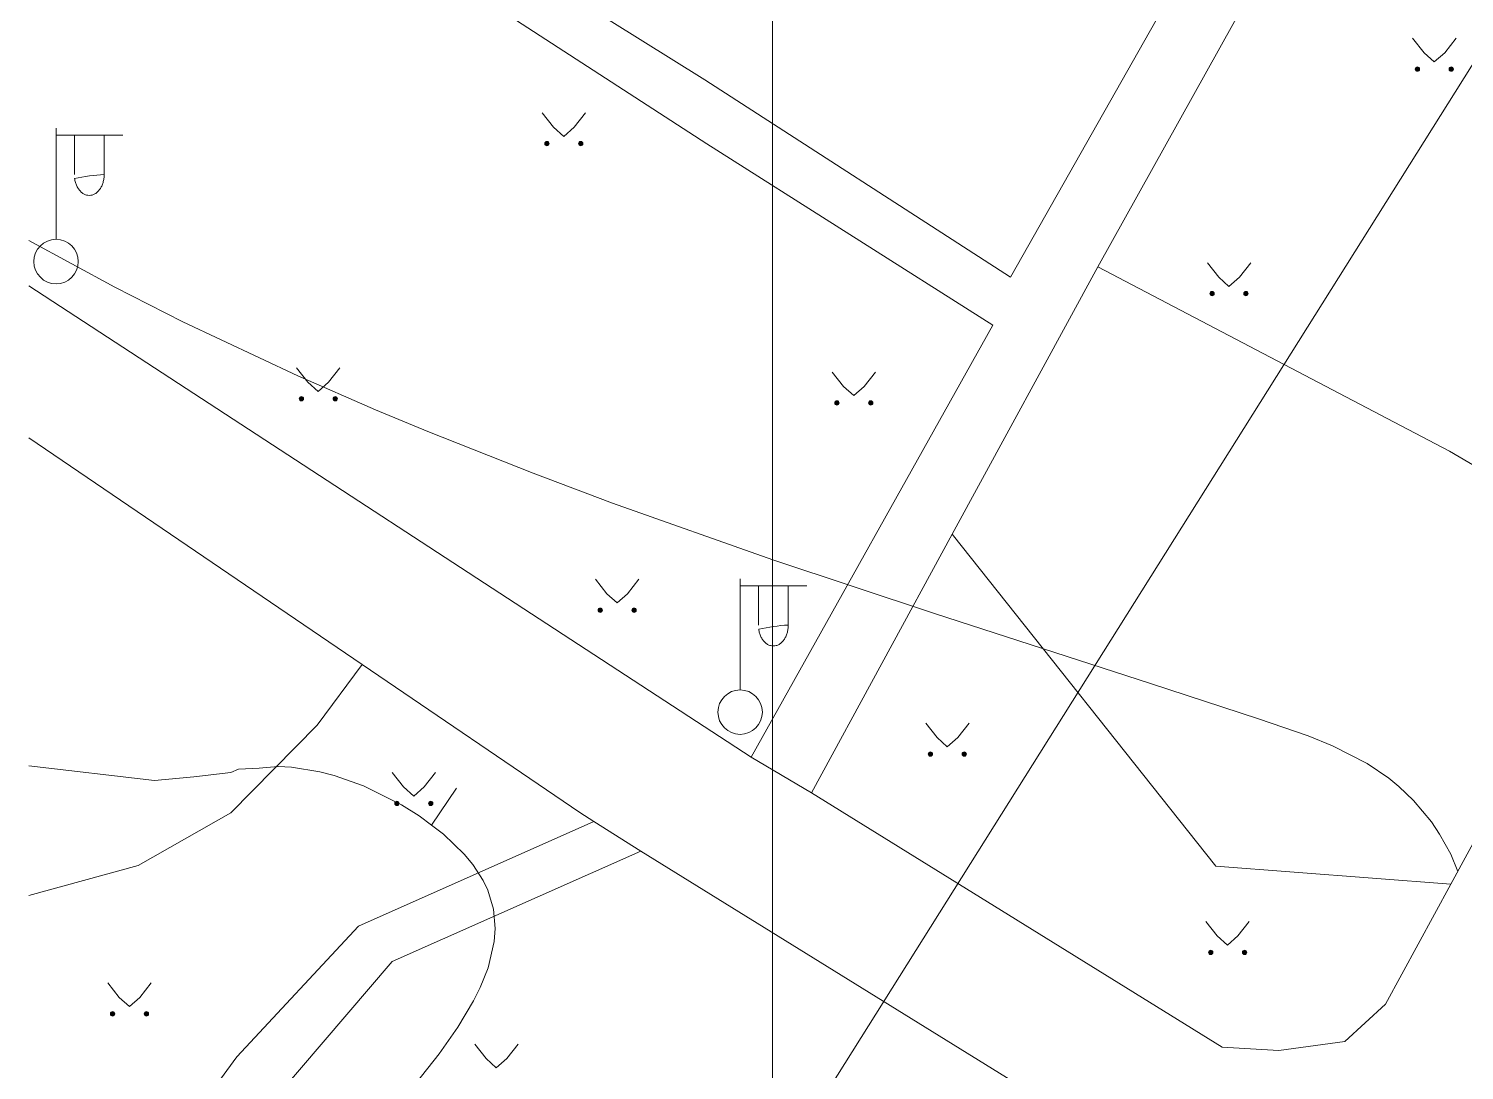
# Model space of a CAD drawing. Extents: x 1000 to 4000, y -5000 to -1000.
# Drawn here: x 1000 to 1064.5, y -4191.2 to -4144.3 of the extents above; entities that cross this region are included whole.
import ezdxf

# ---------------------------------------------------------------- set-up
doc = ezdxf.new("R2010")
doc.units = 0
doc.header["$MEASUREMENT"] = 0
for name, color, linetype in [('границы команд_1', 10, 'CONTINUOUS'), ('СЛОЙ_18', 7, 'CONTINUOUS'), ('СЛОЙ_24', 7, 'CONTINUOUS'), ('СЛОЙ_3', 7, 'CONTINUOUS'), ('СЛОЙ_40', 7, 'CONTINUOUS'), ('СЛОЙ_41', 7, 'CONTINUOUS'), ('СЛОЙ_50', 7, 'CONTINUOUS')]:
    doc.layers.add(name, color=color, linetype=linetype)

msp = doc.modelspace()

# ---------------------------------------------------------------- linework, layer by layer
at = {"layer": 'границы команд_1', "color": 251, "lineweight": 0}
msp.add_lwpolyline([(1033.439, -1863.261), (3102.461, -1863.261), (3102.461, -4710.896), (1033.439, -4710.896)], close=True, dxfattribs=at)
at = {"layer": 'СЛОЙ_18', "color": 253, "linetype": 'Continuous', "lineweight": 0}
msp.add_line((1078.396, -4124.447), (1000, -4249.278), dxfattribs=at)
at = {"layer": 'СЛОЙ_24', "color": 253, "linetype": 'Continuous', "lineweight": 0}
for points in [[(1000, -4127.22), (1017.62, -4138.618), (1030.405, -4146.611), (1044.148, -4155.483)], [(1000, -4129.852), (1016.821, -4140.616), (1030.484, -4149.488), (1043.349, -4157.641)], [(1044.148, -4155.483), (1054.629, -4136.959)], [(1048.063, -4155.019), (1057.22, -4138.594)], [(1041.524, -4167.045), (1048.063, -4155.019)], [(1000, -4155.885), (1032.482, -4177.08)], [(1032.482, -4177.08), (1043.349, -4157.641)], [(1000, -4162.708), (1014.998, -4172.912)], [(1035.199, -4178.679), (1041.524, -4167.045)], [(1063.948, -4182.78), (1071.954, -4168.048)], [(1014.998, -4172.912), (1024.776, -4179.565)], [(1032.482, -4177.08), (1035.199, -4178.679)], [(1035.199, -4178.679), (1053.661, -4190.112)], [(1006.239, -4194.812), (1006.922, -4193.902), (1009.364, -4190.548), (1014.823, -4184.673), (1025.411, -4179.964)], [(1024.776, -4179.565), (1025.411, -4179.964)], [(1025.411, -4179.964), (1027.529, -4181.296)], [(1000, -4211.25), (1008.932, -4195.388), (1011.198, -4192.277), (1016.341, -4186.271), (1027.529, -4181.296)], [(1027.529, -4181.296), (1047.424, -4193.624)], [(1053.661, -4190.112), (1056.213, -4190.269), (1059.17, -4189.869), (1061.007, -4188.19), (1063.948, -4182.78)]]:
    msp.add_lwpolyline(points, dxfattribs=at)
at = {"layer": 'СЛОЙ_3', "color": 253, "linetype": 'Continuous', "lineweight": 0}
for p, q in [((1001.231, -4153.787), (1001.231, -4148.787)), ((1001.231, -4151.787), (1001.231, -4148.787)), ((1001.231, -4149.101), (1004.231, -4149.101)), ((1002.052, -4150.869), (1002.052, -4149.101)), ((1003.394, -4150.869), (1003.394, -4149.101)), ((1031.988, -4174.051), (1031.988, -4169.051)), ((1031.988, -4172.051), (1031.988, -4169.051)), ((1031.988, -4169.365), (1034.988, -4169.365)), ((1032.809, -4171.133), (1032.809, -4169.365)), ((1034.151, -4171.133), (1034.151, -4169.365))]:
    msp.add_line(p, q, dxfattribs=at)
for points in [[(1003.394, -4150.869, -0.035191), (1003.381, -4151.053, -0.036545), (1003.343, -4151.23, -0.03934), (1003.281, -4151.393, -0.0437), (1003.198, -4151.536, -0.049642), (1003.096, -4151.653, -0.056748), (1002.98, -4151.74, -0.0637), (1002.854, -4151.794, -0.068204), (1002.723, -4151.812, -0.068204), (1002.592, -4151.794, -0.0637), (1002.466, -4151.74, -0.056748), (1002.35, -4151.653, -0.049642), (1002.248, -4151.536, -0.0437), (1002.165, -4151.393, -0.03934), (1002.103, -4151.23, -0.036545), (1002.065, -4151.053, -0.035191)], [(1034.151, -4171.133, -0.035191), (1034.138, -4171.317, -0.036545), (1034.1, -4171.494, -0.03934), (1034.038, -4171.657, -0.0437), (1033.955, -4171.8, -0.049642), (1033.853, -4171.917, -0.056748), (1033.737, -4172.004, -0.0637), (1033.611, -4172.058, -0.068204), (1033.48, -4172.076, -0.068204), (1033.349, -4172.058, -0.0637), (1033.223, -4172.004, -0.056748), (1033.107, -4171.917, -0.049642), (1033.005, -4171.8, -0.0437), (1032.922, -4171.657, -0.03934), (1032.86, -4171.494, -0.036545), (1032.822, -4171.317, -0.035191)]]:
    msp.add_lwpolyline(points, format="xyb", close=True, dxfattribs=at)
for centre in [(1001.231, -4154.787), (1031.988, -4175.051)]:
    msp.add_circle(centre, 1, dxfattribs=at)
at = {"layer": 'СЛОЙ_40', "color": 253, "linetype": 'Continuous', "lineweight": 0}
msp.add_line((1048.063, -4155.019), (1063.88, -4163.307), dxfattribs=at)
for points in [[(1063.88, -4163.307), (1071.954, -4168.048)], [(1041.524, -4167.045), (1053.381, -4181.971), (1063.948, -4182.78)], [(1000, -4183.3), (1004.927, -4181.947), (1009.09, -4179.585), (1012.975, -4175.639), (1014.998, -4172.912)]]:
    msp.add_lwpolyline(points, dxfattribs=at)
at = {"layer": 'СЛОЙ_41', "color": 253, "linetype": 'Continuous', "lineweight": 0}
for p, q in [((1062.226, -4144.746), (1062.736, -4145.396)), ((1064.176, -4144.746), (1063.666, -4145.396)), ((1062.736, -4145.396), (1063.196, -4145.806)), ((1063.666, -4145.396), (1063.196, -4145.806)), ((1023.088, -4148.096), (1023.598, -4148.746)), ((1025.038, -4148.096), (1024.528, -4148.746)), ((1023.598, -4148.746), (1024.058, -4149.156)), ((1024.528, -4148.746), (1024.058, -4149.156)), ((1052.994, -4154.841), (1053.504, -4155.491)), ((1054.944, -4154.841), (1054.434, -4155.491)), ((1053.504, -4155.491), (1053.964, -4155.901)), ((1054.434, -4155.491), (1053.964, -4155.901)), ((1012.045, -4159.568), (1012.555, -4160.218)), ((1013.995, -4159.568), (1013.485, -4160.218)), ((1036.124, -4159.756), (1036.634, -4160.406)), ((1038.074, -4159.756), (1037.564, -4160.406)), ((1012.555, -4160.218), (1013.015, -4160.628)), ((1013.485, -4160.218), (1013.015, -4160.628)), ((1036.634, -4160.406), (1037.094, -4160.816)), ((1037.564, -4160.406), (1037.094, -4160.816)), ((1025.481, -4169.078), (1025.991, -4169.728)), ((1027.431, -4169.078), (1026.921, -4169.728)), ((1025.991, -4169.728), (1026.451, -4170.138)), ((1026.921, -4169.728), (1026.451, -4170.138)), ((1040.332, -4175.544), (1040.842, -4176.194)), ((1042.282, -4175.544), (1041.772, -4176.194)), ((1040.842, -4176.194), (1041.302, -4176.604)), ((1041.772, -4176.194), (1041.302, -4176.604)), ((1016.34, -4177.767), (1016.85, -4178.417)), ((1018.29, -4177.767), (1017.78, -4178.417)), ((1016.85, -4178.417), (1017.31, -4178.827)), ((1017.78, -4178.417), (1017.31, -4178.827)), ((1052.932, -4184.465), (1053.442, -4185.115)), ((1054.882, -4184.465), (1054.372, -4185.115)), ((1053.442, -4185.115), (1053.902, -4185.525)), ((1054.372, -4185.115), (1053.902, -4185.525)), ((1003.556, -4187.231), (1004.066, -4187.881)), ((1005.506, -4187.231), (1004.996, -4187.881)), ((1004.066, -4187.881), (1004.526, -4188.291)), ((1004.996, -4187.881), (1004.526, -4188.291)), ((1020.055, -4189.983), (1020.565, -4190.633)), ((1022.005, -4189.983), (1021.495, -4190.633)), ((1020.565, -4190.633), (1021.025, -4191.043)), ((1021.495, -4190.633), (1021.025, -4191.043))]:
    msp.add_line(p, q, dxfattribs=at)
for centre in [(1062.44, -4146.134), (1063.961, -4146.134), (1023.302, -4149.484), (1024.823, -4149.484), (1053.208, -4156.229), (1054.729, -4156.229), (1012.259, -4160.956), (1013.78, -4160.956), (1036.338, -4161.144), (1037.859, -4161.144), (1025.695, -4170.466), (1027.216, -4170.466), (1040.546, -4176.934), (1042.067, -4176.934), (1016.554, -4179.155), (1018.075, -4179.155), (1053.146, -4185.855), (1054.667, -4185.855), (1003.77, -4188.619), (1005.291, -4188.619)]:
    msp.add_circle(centre, 0.0976, dxfattribs=at)
for points in [[(1062.344, -4146.153), (1062.342, -4146.134), (1062.344, -4146.115)], [(1062.349, -4146.171), (1062.344, -4146.115), (1062.349, -4146.097)], [(1062.344, -4146.153), (1062.344, -4146.115), (1062.349, -4146.171)], [(1062.358, -4146.188), (1062.349, -4146.097), (1062.358, -4146.08)], [(1062.349, -4146.171), (1062.349, -4146.097), (1062.358, -4146.188)], [(1062.371, -4146.203), (1062.358, -4146.08), (1062.371, -4146.065)], [(1062.358, -4146.188), (1062.358, -4146.08), (1062.371, -4146.203)], [(1062.385, -4146.215), (1062.371, -4146.065), (1062.385, -4146.053)], [(1062.371, -4146.203), (1062.371, -4146.065), (1062.385, -4146.215)], [(1062.402, -4146.224), (1062.385, -4146.053), (1062.402, -4146.044)], [(1062.385, -4146.215), (1062.385, -4146.053), (1062.402, -4146.224)], [(1062.421, -4146.23), (1062.402, -4146.044), (1062.421, -4146.038)], [(1062.402, -4146.224), (1062.402, -4146.044), (1062.421, -4146.23)], [(1062.44, -4146.232), (1062.421, -4146.038), (1062.44, -4146.036)], [(1062.421, -4146.23), (1062.421, -4146.038), (1062.44, -4146.232)], [(1063.865, -4146.153), (1063.863, -4146.134), (1063.865, -4146.115)], [(1063.87, -4146.171), (1063.865, -4146.115), (1063.87, -4146.097)], [(1063.865, -4146.153), (1063.865, -4146.115), (1063.87, -4146.171)], [(1063.879, -4146.188), (1063.87, -4146.097), (1063.879, -4146.08)], [(1063.87, -4146.171), (1063.87, -4146.097), (1063.879, -4146.188)], [(1063.892, -4146.203), (1063.879, -4146.08), (1063.892, -4146.065)], [(1063.879, -4146.188), (1063.879, -4146.08), (1063.892, -4146.203)], [(1063.906, -4146.215), (1063.892, -4146.065), (1063.906, -4146.053)], [(1063.892, -4146.203), (1063.892, -4146.065), (1063.906, -4146.215)], [(1063.923, -4146.224), (1063.906, -4146.053), (1063.923, -4146.044)], [(1063.906, -4146.215), (1063.906, -4146.053), (1063.923, -4146.224)], [(1063.942, -4146.23), (1063.923, -4146.044), (1063.942, -4146.038)], [(1063.923, -4146.224), (1063.923, -4146.044), (1063.942, -4146.23)], [(1063.961, -4146.232), (1063.942, -4146.038), (1063.961, -4146.036)], [(1063.942, -4146.23), (1063.942, -4146.038), (1063.961, -4146.232)], [(1023.206, -4149.503), (1023.204, -4149.484), (1023.206, -4149.465)], [(1023.211, -4149.521), (1023.206, -4149.465), (1023.211, -4149.447)], [(1023.206, -4149.503), (1023.206, -4149.465), (1023.211, -4149.521)], [(1023.22, -4149.538), (1023.211, -4149.447), (1023.22, -4149.43)], [(1023.211, -4149.521), (1023.211, -4149.447), (1023.22, -4149.538)], [(1023.233, -4149.553), (1023.22, -4149.43), (1023.233, -4149.415)], [(1023.22, -4149.538), (1023.22, -4149.43), (1023.233, -4149.553)], [(1023.247, -4149.565), (1023.233, -4149.415), (1023.247, -4149.403)], [(1023.233, -4149.553), (1023.233, -4149.415), (1023.247, -4149.565)], [(1023.264, -4149.574), (1023.247, -4149.403), (1023.264, -4149.394)], [(1023.247, -4149.565), (1023.247, -4149.403), (1023.264, -4149.574)], [(1023.283, -4149.58), (1023.264, -4149.394), (1023.283, -4149.388)], [(1023.264, -4149.574), (1023.264, -4149.394), (1023.283, -4149.58)], [(1023.302, -4149.582), (1023.283, -4149.388), (1023.302, -4149.386)], [(1023.283, -4149.58), (1023.283, -4149.388), (1023.302, -4149.582)], [(1024.727, -4149.503), (1024.725, -4149.484), (1024.727, -4149.465)], [(1024.732, -4149.521), (1024.727, -4149.465), (1024.732, -4149.447)], [(1024.727, -4149.503), (1024.727, -4149.465), (1024.732, -4149.521)], [(1024.741, -4149.538), (1024.732, -4149.447), (1024.741, -4149.43)], [(1024.732, -4149.521), (1024.732, -4149.447), (1024.741, -4149.538)], [(1024.754, -4149.553), (1024.741, -4149.43), (1024.754, -4149.415)], [(1024.741, -4149.538), (1024.741, -4149.43), (1024.754, -4149.553)], [(1024.768, -4149.565), (1024.754, -4149.415), (1024.768, -4149.403)], [(1024.754, -4149.553), (1024.754, -4149.415), (1024.768, -4149.565)], [(1024.785, -4149.574), (1024.768, -4149.403), (1024.785, -4149.394)], [(1024.768, -4149.565), (1024.768, -4149.403), (1024.785, -4149.574)], [(1024.804, -4149.58), (1024.785, -4149.394), (1024.804, -4149.388)], [(1024.785, -4149.574), (1024.785, -4149.394), (1024.804, -4149.58)], [(1024.823, -4149.582), (1024.804, -4149.388), (1024.823, -4149.386)], [(1024.804, -4149.58), (1024.804, -4149.388), (1024.823, -4149.582)], [(1053.117, -4156.266), (1053.112, -4156.21), (1053.117, -4156.192)], [(1053.126, -4156.283), (1053.117, -4156.192), (1053.126, -4156.175)], [(1053.117, -4156.266), (1053.117, -4156.192), (1053.126, -4156.283)], [(1053.139, -4156.298), (1053.126, -4156.175), (1053.139, -4156.16)], [(1053.126, -4156.283), (1053.126, -4156.175), (1053.139, -4156.298)], [(1053.153, -4156.31), (1053.139, -4156.16), (1053.153, -4156.148)], [(1053.139, -4156.298), (1053.139, -4156.16), (1053.153, -4156.31)], [(1053.17, -4156.319), (1053.153, -4156.148), (1053.17, -4156.139)], [(1053.153, -4156.31), (1053.153, -4156.148), (1053.17, -4156.319)], [(1053.189, -4156.325), (1053.17, -4156.139), (1053.189, -4156.133)], [(1053.17, -4156.319), (1053.17, -4156.139), (1053.189, -4156.325)], [(1053.208, -4156.327), (1053.189, -4156.133), (1053.208, -4156.131)], [(1053.189, -4156.325), (1053.189, -4156.133), (1053.208, -4156.327)], [(1054.638, -4156.266), (1054.633, -4156.21), (1054.638, -4156.192)], [(1054.647, -4156.283), (1054.638, -4156.192), (1054.647, -4156.175)], [(1054.638, -4156.266), (1054.638, -4156.192), (1054.647, -4156.283)], [(1054.66, -4156.298), (1054.647, -4156.175), (1054.66, -4156.16)], [(1054.647, -4156.283), (1054.647, -4156.175), (1054.66, -4156.298)], [(1054.674, -4156.31), (1054.66, -4156.16), (1054.674, -4156.148)], [(1054.66, -4156.298), (1054.66, -4156.16), (1054.674, -4156.31)], [(1054.691, -4156.319), (1054.674, -4156.148), (1054.691, -4156.139)], [(1054.674, -4156.31), (1054.674, -4156.148), (1054.691, -4156.319)], [(1054.71, -4156.325), (1054.691, -4156.139), (1054.71, -4156.133)], [(1054.691, -4156.319), (1054.691, -4156.139), (1054.71, -4156.325)], [(1054.729, -4156.327), (1054.71, -4156.133), (1054.729, -4156.131)], [(1054.71, -4156.325), (1054.71, -4156.133), (1054.729, -4156.327)], [(1053.112, -4156.248), (1053.11, -4156.229), (1053.112, -4156.21)], [(1053.112, -4156.248), (1053.112, -4156.21), (1053.117, -4156.266)], [(1054.633, -4156.248), (1054.631, -4156.229), (1054.633, -4156.21)], [(1054.633, -4156.248), (1054.633, -4156.21), (1054.638, -4156.266)], [(1012.163, -4160.975), (1012.161, -4160.956), (1012.163, -4160.937)], [(1012.168, -4160.993), (1012.163, -4160.937), (1012.168, -4160.919)], [(1012.163, -4160.975), (1012.163, -4160.937), (1012.168, -4160.993)], [(1012.177, -4161.01), (1012.168, -4160.919), (1012.177, -4160.902)], [(1012.168, -4160.993), (1012.168, -4160.919), (1012.177, -4161.01)], [(1012.19, -4161.025), (1012.177, -4160.902), (1012.19, -4160.887)], [(1012.177, -4161.01), (1012.177, -4160.902), (1012.19, -4161.025)], [(1012.204, -4161.037), (1012.19, -4160.887), (1012.204, -4160.875)], [(1012.19, -4161.025), (1012.19, -4160.887), (1012.204, -4161.037)], [(1012.221, -4161.046), (1012.204, -4160.875), (1012.221, -4160.866)], [(1012.204, -4161.037), (1012.204, -4160.875), (1012.221, -4161.046)], [(1012.24, -4161.052), (1012.221, -4160.866), (1012.24, -4160.86)], [(1012.221, -4161.046), (1012.221, -4160.866), (1012.24, -4161.052)], [(1012.259, -4161.054), (1012.24, -4160.86), (1012.259, -4160.858)], [(1012.24, -4161.052), (1012.24, -4160.86), (1012.259, -4161.054)], [(1013.684, -4160.975), (1013.682, -4160.956), (1013.684, -4160.937)], [(1013.689, -4160.993), (1013.684, -4160.937), (1013.689, -4160.919)], [(1013.684, -4160.975), (1013.684, -4160.937), (1013.689, -4160.993)], [(1013.698, -4161.01), (1013.689, -4160.919), (1013.698, -4160.902)], [(1013.689, -4160.993), (1013.689, -4160.919), (1013.698, -4161.01)], [(1013.711, -4161.025), (1013.698, -4160.902), (1013.711, -4160.887)], [(1013.698, -4161.01), (1013.698, -4160.902), (1013.711, -4161.025)], [(1013.725, -4161.037), (1013.711, -4160.887), (1013.725, -4160.875)], [(1013.711, -4161.025), (1013.711, -4160.887), (1013.725, -4161.037)], [(1013.742, -4161.046), (1013.725, -4160.875), (1013.742, -4160.866)], [(1013.725, -4161.037), (1013.725, -4160.875), (1013.742, -4161.046)], [(1013.761, -4161.052), (1013.742, -4160.866), (1013.761, -4160.86)], [(1013.742, -4161.046), (1013.742, -4160.866), (1013.761, -4161.052)], [(1013.78, -4161.054), (1013.761, -4160.86), (1013.78, -4160.858)], [(1013.761, -4161.052), (1013.761, -4160.86), (1013.78, -4161.054)], [(1036.242, -4161.163), (1036.24, -4161.144), (1036.242, -4161.125)], [(1036.247, -4161.181), (1036.242, -4161.125), (1036.247, -4161.107)], [(1036.242, -4161.163), (1036.242, -4161.125), (1036.247, -4161.181)], [(1036.256, -4161.198), (1036.247, -4161.107), (1036.256, -4161.09)], [(1036.247, -4161.181), (1036.247, -4161.107), (1036.256, -4161.198)], [(1036.269, -4161.213), (1036.256, -4161.09), (1036.269, -4161.075)], [(1036.256, -4161.198), (1036.256, -4161.09), (1036.269, -4161.213)], [(1036.283, -4161.225), (1036.269, -4161.075), (1036.283, -4161.063)], [(1036.269, -4161.213), (1036.269, -4161.075), (1036.283, -4161.225)], [(1036.3, -4161.234), (1036.283, -4161.063), (1036.3, -4161.054)], [(1036.283, -4161.225), (1036.283, -4161.063), (1036.3, -4161.234)], [(1036.319, -4161.24), (1036.3, -4161.054), (1036.319, -4161.048)], [(1036.3, -4161.234), (1036.3, -4161.054), (1036.319, -4161.24)], [(1036.338, -4161.242), (1036.319, -4161.048), (1036.338, -4161.046)], [(1036.319, -4161.24), (1036.319, -4161.048), (1036.338, -4161.242)], [(1037.763, -4161.163), (1037.761, -4161.144), (1037.763, -4161.125)], [(1037.768, -4161.181), (1037.763, -4161.125), (1037.768, -4161.107)], [(1037.763, -4161.163), (1037.763, -4161.125), (1037.768, -4161.181)], [(1037.777, -4161.198), (1037.768, -4161.107), (1037.777, -4161.09)], [(1037.768, -4161.181), (1037.768, -4161.107), (1037.777, -4161.198)], [(1037.79, -4161.213), (1037.777, -4161.09), (1037.79, -4161.075)], [(1037.777, -4161.198), (1037.777, -4161.09), (1037.79, -4161.213)], [(1037.804, -4161.225), (1037.79, -4161.075), (1037.804, -4161.063)], [(1037.79, -4161.213), (1037.79, -4161.075), (1037.804, -4161.225)], [(1037.821, -4161.234), (1037.804, -4161.063), (1037.821, -4161.054)], [(1037.804, -4161.225), (1037.804, -4161.063), (1037.821, -4161.234)], [(1037.84, -4161.24), (1037.821, -4161.054), (1037.84, -4161.048)], [(1037.821, -4161.234), (1037.821, -4161.054), (1037.84, -4161.24)], [(1037.859, -4161.242), (1037.84, -4161.048), (1037.859, -4161.046)], [(1037.84, -4161.24), (1037.84, -4161.048), (1037.859, -4161.242)], [(1025.64, -4170.547), (1025.626, -4170.397), (1025.64, -4170.385)], [(1025.657, -4170.556), (1025.64, -4170.385), (1025.657, -4170.376)], [(1025.64, -4170.547), (1025.64, -4170.385), (1025.657, -4170.556)], [(1025.676, -4170.562), (1025.657, -4170.376), (1025.676, -4170.37)], [(1025.657, -4170.556), (1025.657, -4170.376), (1025.676, -4170.562)], [(1025.695, -4170.564), (1025.676, -4170.37), (1025.695, -4170.368)], [(1025.676, -4170.562), (1025.676, -4170.37), (1025.695, -4170.564)], [(1027.161, -4170.547), (1027.147, -4170.397), (1027.161, -4170.385)], [(1027.178, -4170.556), (1027.161, -4170.385), (1027.178, -4170.376)], [(1027.161, -4170.547), (1027.161, -4170.385), (1027.178, -4170.556)], [(1027.197, -4170.562), (1027.178, -4170.376), (1027.197, -4170.37)], [(1027.178, -4170.556), (1027.178, -4170.376), (1027.197, -4170.562)], [(1027.216, -4170.564), (1027.197, -4170.37), (1027.216, -4170.368)], [(1027.197, -4170.562), (1027.197, -4170.37), (1027.216, -4170.564)], [(1025.599, -4170.485), (1025.597, -4170.466), (1025.599, -4170.447)], [(1025.604, -4170.503), (1025.599, -4170.447), (1025.604, -4170.429)], [(1025.599, -4170.485), (1025.599, -4170.447), (1025.604, -4170.503)], [(1025.613, -4170.52), (1025.604, -4170.429), (1025.613, -4170.412)], [(1025.604, -4170.503), (1025.604, -4170.429), (1025.613, -4170.52)], [(1025.626, -4170.535), (1025.613, -4170.412), (1025.626, -4170.397)], [(1025.613, -4170.52), (1025.613, -4170.412), (1025.626, -4170.535)], [(1025.626, -4170.535), (1025.626, -4170.397), (1025.64, -4170.547)], [(1027.12, -4170.485), (1027.118, -4170.466), (1027.12, -4170.447)], [(1027.125, -4170.503), (1027.12, -4170.447), (1027.125, -4170.429)], [(1027.12, -4170.485), (1027.12, -4170.447), (1027.125, -4170.503)], [(1027.134, -4170.52), (1027.125, -4170.429), (1027.134, -4170.412)], [(1027.125, -4170.503), (1027.125, -4170.429), (1027.134, -4170.52)], [(1027.147, -4170.535), (1027.134, -4170.412), (1027.147, -4170.397)], [(1027.134, -4170.52), (1027.134, -4170.412), (1027.147, -4170.535)], [(1027.147, -4170.535), (1027.147, -4170.397), (1027.161, -4170.547)], [(1040.509, -4177.024), (1040.492, -4176.852), (1040.509, -4176.843)], [(1040.527, -4177.029), (1040.509, -4176.843), (1040.527, -4176.838)], [(1040.509, -4177.024), (1040.509, -4176.843), (1040.527, -4177.029)], [(1040.546, -4177.031), (1040.527, -4176.838), (1040.546, -4176.836)], [(1040.527, -4177.029), (1040.527, -4176.838), (1040.546, -4177.031)], [(1042.03, -4177.024), (1042.013, -4176.852), (1042.03, -4176.843)], [(1042.048, -4177.029), (1042.03, -4176.843), (1042.048, -4176.838)], [(1042.03, -4177.024), (1042.03, -4176.843), (1042.048, -4177.029)], [(1042.067, -4177.031), (1042.048, -4176.838), (1042.067, -4176.836)], [(1042.048, -4177.029), (1042.048, -4176.838), (1042.067, -4177.031)], [(1040.45, -4176.953), (1040.448, -4176.934), (1040.45, -4176.914)], [(1040.456, -4176.971), (1040.45, -4176.914), (1040.456, -4176.896)], [(1040.45, -4176.953), (1040.45, -4176.914), (1040.456, -4176.971)], [(1040.465, -4176.988), (1040.456, -4176.896), (1040.465, -4176.879)], [(1040.456, -4176.971), (1040.456, -4176.896), (1040.465, -4176.988)], [(1040.477, -4177.003), (1040.465, -4176.879), (1040.477, -4176.865)], [(1040.465, -4176.988), (1040.465, -4176.879), (1040.477, -4177.003)], [(1040.492, -4177.015), (1040.477, -4176.865), (1040.492, -4176.852)], [(1040.477, -4177.003), (1040.477, -4176.865), (1040.492, -4177.015)], [(1040.492, -4177.015), (1040.492, -4176.852), (1040.509, -4177.024)], [(1041.971, -4176.953), (1041.969, -4176.934), (1041.971, -4176.914)], [(1041.977, -4176.971), (1041.971, -4176.914), (1041.977, -4176.896)], [(1041.971, -4176.953), (1041.971, -4176.914), (1041.977, -4176.971)], [(1041.986, -4176.988), (1041.977, -4176.896), (1041.986, -4176.879)], [(1041.977, -4176.971), (1041.977, -4176.896), (1041.986, -4176.988)], [(1041.998, -4177.003), (1041.986, -4176.879), (1041.998, -4176.865)], [(1041.986, -4176.988), (1041.986, -4176.879), (1041.998, -4177.003)], [(1042.013, -4177.015), (1041.998, -4176.865), (1042.013, -4176.852)], [(1041.998, -4177.003), (1041.998, -4176.865), (1042.013, -4177.015)], [(1042.013, -4177.015), (1042.013, -4176.852), (1042.03, -4177.024)], [(1016.458, -4179.174), (1016.456, -4179.155), (1016.458, -4179.136)], [(1016.463, -4179.192), (1016.458, -4179.136), (1016.463, -4179.118)], [(1016.458, -4179.174), (1016.458, -4179.136), (1016.463, -4179.192)], [(1016.472, -4179.209), (1016.463, -4179.118), (1016.472, -4179.101)], [(1016.463, -4179.192), (1016.463, -4179.118), (1016.472, -4179.209)], [(1016.485, -4179.224), (1016.472, -4179.101), (1016.485, -4179.086)], [(1016.472, -4179.209), (1016.472, -4179.101), (1016.485, -4179.224)], [(1016.499, -4179.236), (1016.485, -4179.086), (1016.499, -4179.074)], [(1016.485, -4179.224), (1016.485, -4179.086), (1016.499, -4179.236)], [(1016.516, -4179.245), (1016.499, -4179.074), (1016.516, -4179.065)], [(1016.499, -4179.236), (1016.499, -4179.074), (1016.516, -4179.245)], [(1016.535, -4179.251), (1016.516, -4179.065), (1016.535, -4179.059)], [(1016.516, -4179.245), (1016.516, -4179.065), (1016.535, -4179.251)], [(1016.554, -4179.253), (1016.535, -4179.059), (1016.554, -4179.057)], [(1016.535, -4179.251), (1016.535, -4179.059), (1016.554, -4179.253)], [(1017.979, -4179.174), (1017.977, -4179.155), (1017.979, -4179.136)], [(1017.984, -4179.192), (1017.979, -4179.136), (1017.984, -4179.118)], [(1017.979, -4179.174), (1017.979, -4179.136), (1017.984, -4179.192)], [(1017.993, -4179.209), (1017.984, -4179.118), (1017.993, -4179.101)], [(1017.984, -4179.192), (1017.984, -4179.118), (1017.993, -4179.209)], [(1018.006, -4179.224), (1017.993, -4179.101), (1018.006, -4179.086)], [(1017.993, -4179.209), (1017.993, -4179.101), (1018.006, -4179.224)], [(1018.02, -4179.236), (1018.006, -4179.086), (1018.02, -4179.074)], [(1018.006, -4179.224), (1018.006, -4179.086), (1018.02, -4179.236)], [(1018.037, -4179.245), (1018.02, -4179.074), (1018.037, -4179.065)], [(1018.02, -4179.236), (1018.02, -4179.074), (1018.037, -4179.245)], [(1018.056, -4179.251), (1018.037, -4179.065), (1018.056, -4179.059)], [(1018.037, -4179.245), (1018.037, -4179.065), (1018.056, -4179.251)], [(1018.075, -4179.253), (1018.056, -4179.059), (1018.075, -4179.057)], [(1018.056, -4179.251), (1018.056, -4179.059), (1018.075, -4179.253)], [(1053.05, -4185.874), (1053.048, -4185.855), (1053.05, -4185.835)], [(1053.056, -4185.892), (1053.05, -4185.835), (1053.056, -4185.817)], [(1053.05, -4185.874), (1053.05, -4185.835), (1053.056, -4185.892)], [(1053.065, -4185.909), (1053.056, -4185.817), (1053.065, -4185.8)], [(1053.056, -4185.892), (1053.056, -4185.817), (1053.065, -4185.909)], [(1053.077, -4185.924), (1053.065, -4185.8), (1053.077, -4185.786)], [(1053.065, -4185.909), (1053.065, -4185.8), (1053.077, -4185.924)], [(1053.092, -4185.936), (1053.077, -4185.786), (1053.092, -4185.773)], [(1053.077, -4185.924), (1053.077, -4185.786), (1053.092, -4185.936)], [(1053.109, -4185.945), (1053.092, -4185.773), (1053.109, -4185.764)], [(1053.092, -4185.936), (1053.092, -4185.773), (1053.109, -4185.945)], [(1053.127, -4185.95), (1053.109, -4185.764), (1053.127, -4185.759)], [(1053.109, -4185.945), (1053.109, -4185.764), (1053.127, -4185.95)], [(1053.146, -4185.952), (1053.127, -4185.759), (1053.146, -4185.757)], [(1053.127, -4185.95), (1053.127, -4185.759), (1053.146, -4185.952)], [(1054.571, -4185.874), (1054.569, -4185.855), (1054.571, -4185.835)], [(1054.577, -4185.892), (1054.571, -4185.835), (1054.577, -4185.817)], [(1054.571, -4185.874), (1054.571, -4185.835), (1054.577, -4185.892)], [(1054.586, -4185.909), (1054.577, -4185.817), (1054.586, -4185.8)], [(1054.577, -4185.892), (1054.577, -4185.817), (1054.586, -4185.909)], [(1054.598, -4185.924), (1054.586, -4185.8), (1054.598, -4185.786)], [(1054.586, -4185.909), (1054.586, -4185.8), (1054.598, -4185.924)], [(1054.613, -4185.936), (1054.598, -4185.786), (1054.613, -4185.773)], [(1054.598, -4185.924), (1054.598, -4185.786), (1054.613, -4185.936)], [(1054.63, -4185.945), (1054.613, -4185.773), (1054.63, -4185.764)], [(1054.613, -4185.936), (1054.613, -4185.773), (1054.63, -4185.945)], [(1054.648, -4185.95), (1054.63, -4185.764), (1054.648, -4185.759)], [(1054.63, -4185.945), (1054.63, -4185.764), (1054.648, -4185.95)], [(1054.667, -4185.952), (1054.648, -4185.759), (1054.667, -4185.757)], [(1054.648, -4185.95), (1054.648, -4185.759), (1054.667, -4185.952)], [(1003.674, -4188.638), (1003.672, -4188.619), (1003.674, -4188.6)], [(1003.679, -4188.656), (1003.674, -4188.6), (1003.679, -4188.582)], [(1003.674, -4188.638), (1003.674, -4188.6), (1003.679, -4188.656)], [(1003.688, -4188.673), (1003.679, -4188.582), (1003.688, -4188.565)], [(1003.679, -4188.656), (1003.679, -4188.582), (1003.688, -4188.673)], [(1003.701, -4188.688), (1003.688, -4188.565), (1003.701, -4188.55)], [(1003.688, -4188.673), (1003.688, -4188.565), (1003.701, -4188.688)], [(1003.715, -4188.7), (1003.701, -4188.55), (1003.715, -4188.538)], [(1003.701, -4188.688), (1003.701, -4188.55), (1003.715, -4188.7)], [(1003.732, -4188.709), (1003.715, -4188.538), (1003.732, -4188.529)], [(1003.715, -4188.7), (1003.715, -4188.538), (1003.732, -4188.709)], [(1003.751, -4188.715), (1003.732, -4188.529), (1003.751, -4188.523)], [(1003.732, -4188.709), (1003.732, -4188.529), (1003.751, -4188.715)], [(1003.77, -4188.717), (1003.751, -4188.523), (1003.77, -4188.521)], [(1003.751, -4188.715), (1003.751, -4188.523), (1003.77, -4188.717)], [(1005.195, -4188.638), (1005.193, -4188.619), (1005.195, -4188.6)], [(1005.2, -4188.656), (1005.195, -4188.6), (1005.2, -4188.582)], [(1005.195, -4188.638), (1005.195, -4188.6), (1005.2, -4188.656)], [(1005.209, -4188.673), (1005.2, -4188.582), (1005.209, -4188.565)], [(1005.2, -4188.656), (1005.2, -4188.582), (1005.209, -4188.673)], [(1005.222, -4188.688), (1005.209, -4188.565), (1005.222, -4188.55)], [(1005.209, -4188.673), (1005.209, -4188.565), (1005.222, -4188.688)], [(1005.236, -4188.7), (1005.222, -4188.55), (1005.236, -4188.538)], [(1005.222, -4188.688), (1005.222, -4188.55), (1005.236, -4188.7)], [(1005.253, -4188.709), (1005.236, -4188.538), (1005.253, -4188.529)], [(1005.236, -4188.7), (1005.236, -4188.538), (1005.253, -4188.709)], [(1005.272, -4188.715), (1005.253, -4188.529), (1005.272, -4188.523)], [(1005.253, -4188.709), (1005.253, -4188.529), (1005.272, -4188.715)], [(1005.291, -4188.717), (1005.272, -4188.523), (1005.291, -4188.521)], [(1005.272, -4188.715), (1005.272, -4188.523), (1005.291, -4188.717)]]:
    msp.add_solid(points, dxfattribs=at)
at = {"layer": 'СЛОЙ_41', "color": 253, "linetype": 'Continuous', "lineweight": 0, "extrusion": (0, 0, -1)}
for points in [[(-1062.44, -4146.232), (-1062.44, -4146.036), (-1062.459, -4146.23)], [(-1062.459, -4146.23), (-1062.44, -4146.036), (-1062.459, -4146.038)], [(-1062.459, -4146.23), (-1062.459, -4146.038), (-1062.477, -4146.224)], [(-1062.477, -4146.224), (-1062.459, -4146.038), (-1062.477, -4146.044)], [(-1062.477, -4146.224), (-1062.477, -4146.044), (-1062.494, -4146.215)], [(-1062.494, -4146.215), (-1062.477, -4146.044), (-1062.494, -4146.053)], [(-1062.494, -4146.215), (-1062.494, -4146.053), (-1062.509, -4146.203)], [(-1062.509, -4146.203), (-1062.494, -4146.053), (-1062.509, -4146.065)], [(-1062.509, -4146.203), (-1062.509, -4146.065), (-1062.521, -4146.188)], [(-1062.521, -4146.188), (-1062.509, -4146.065), (-1062.521, -4146.08)], [(-1062.521, -4146.188), (-1062.521, -4146.08), (-1062.53, -4146.171)], [(-1062.53, -4146.171), (-1062.521, -4146.08), (-1062.53, -4146.097)], [(-1062.53, -4146.171), (-1062.53, -4146.097), (-1062.535, -4146.153)], [(-1062.535, -4146.153), (-1062.53, -4146.097), (-1062.535, -4146.115)], [(-1062.535, -4146.153), (-1062.535, -4146.115), (-1062.537, -4146.134)], [(-1063.961, -4146.232), (-1063.961, -4146.036), (-1063.98, -4146.23)], [(-1063.98, -4146.23), (-1063.961, -4146.036), (-1063.98, -4146.038)], [(-1063.98, -4146.23), (-1063.98, -4146.038), (-1063.998, -4146.224)], [(-1063.998, -4146.224), (-1063.98, -4146.038), (-1063.998, -4146.044)], [(-1063.998, -4146.224), (-1063.998, -4146.044), (-1064.015, -4146.215)], [(-1064.015, -4146.215), (-1063.998, -4146.044), (-1064.015, -4146.053)], [(-1064.015, -4146.215), (-1064.015, -4146.053), (-1064.03, -4146.203)], [(-1064.03, -4146.203), (-1064.015, -4146.053), (-1064.03, -4146.065)], [(-1064.03, -4146.203), (-1064.03, -4146.065), (-1064.042, -4146.188)], [(-1064.042, -4146.188), (-1064.03, -4146.065), (-1064.042, -4146.08)], [(-1064.042, -4146.188), (-1064.042, -4146.08), (-1064.051, -4146.171)], [(-1064.051, -4146.171), (-1064.042, -4146.08), (-1064.051, -4146.097)], [(-1064.051, -4146.171), (-1064.051, -4146.097), (-1064.056, -4146.153)], [(-1064.056, -4146.153), (-1064.051, -4146.097), (-1064.056, -4146.115)], [(-1064.056, -4146.153), (-1064.056, -4146.115), (-1064.058, -4146.134)], [(-1023.302, -4149.582), (-1023.302, -4149.386), (-1023.321, -4149.58)], [(-1023.321, -4149.58), (-1023.302, -4149.386), (-1023.321, -4149.388)], [(-1023.321, -4149.58), (-1023.321, -4149.388), (-1023.339, -4149.574)], [(-1023.339, -4149.574), (-1023.321, -4149.388), (-1023.339, -4149.394)], [(-1023.339, -4149.574), (-1023.339, -4149.394), (-1023.356, -4149.565)], [(-1023.356, -4149.565), (-1023.339, -4149.394), (-1023.356, -4149.403)], [(-1023.356, -4149.565), (-1023.356, -4149.403), (-1023.371, -4149.553)], [(-1023.371, -4149.553), (-1023.356, -4149.403), (-1023.371, -4149.415)], [(-1023.371, -4149.553), (-1023.371, -4149.415), (-1023.383, -4149.538)], [(-1023.383, -4149.538), (-1023.371, -4149.415), (-1023.383, -4149.43)], [(-1023.383, -4149.538), (-1023.383, -4149.43), (-1023.392, -4149.521)], [(-1023.392, -4149.521), (-1023.383, -4149.43), (-1023.392, -4149.447)], [(-1023.392, -4149.521), (-1023.392, -4149.447), (-1023.397, -4149.503)], [(-1023.397, -4149.503), (-1023.392, -4149.447), (-1023.397, -4149.465)], [(-1023.397, -4149.503), (-1023.397, -4149.465), (-1023.399, -4149.484)], [(-1024.823, -4149.582), (-1024.823, -4149.386), (-1024.842, -4149.58)], [(-1024.842, -4149.58), (-1024.823, -4149.386), (-1024.842, -4149.388)], [(-1024.842, -4149.58), (-1024.842, -4149.388), (-1024.86, -4149.574)], [(-1024.86, -4149.574), (-1024.842, -4149.388), (-1024.86, -4149.394)], [(-1024.86, -4149.574), (-1024.86, -4149.394), (-1024.877, -4149.565)], [(-1024.877, -4149.565), (-1024.86, -4149.394), (-1024.877, -4149.403)], [(-1024.877, -4149.565), (-1024.877, -4149.403), (-1024.892, -4149.553)], [(-1024.892, -4149.553), (-1024.877, -4149.403), (-1024.892, -4149.415)], [(-1024.892, -4149.553), (-1024.892, -4149.415), (-1024.904, -4149.538)], [(-1024.904, -4149.538), (-1024.892, -4149.415), (-1024.904, -4149.43)], [(-1024.904, -4149.538), (-1024.904, -4149.43), (-1024.913, -4149.521)], [(-1024.913, -4149.521), (-1024.904, -4149.43), (-1024.913, -4149.447)], [(-1024.913, -4149.521), (-1024.913, -4149.447), (-1024.918, -4149.503)], [(-1024.918, -4149.503), (-1024.913, -4149.447), (-1024.918, -4149.465)], [(-1024.918, -4149.503), (-1024.918, -4149.465), (-1024.92, -4149.484)], [(-1053.208, -4156.327), (-1053.208, -4156.131), (-1053.227, -4156.325)], [(-1053.227, -4156.325), (-1053.208, -4156.131), (-1053.227, -4156.133)], [(-1053.227, -4156.325), (-1053.227, -4156.133), (-1053.245, -4156.319)], [(-1053.245, -4156.319), (-1053.227, -4156.133), (-1053.245, -4156.139)], [(-1053.245, -4156.319), (-1053.245, -4156.139), (-1053.262, -4156.31)], [(-1053.262, -4156.31), (-1053.245, -4156.139), (-1053.262, -4156.148)], [(-1053.262, -4156.31), (-1053.262, -4156.148), (-1053.277, -4156.298)], [(-1053.277, -4156.298), (-1053.262, -4156.148), (-1053.277, -4156.16)], [(-1053.277, -4156.298), (-1053.277, -4156.16), (-1053.289, -4156.283)], [(-1053.289, -4156.283), (-1053.277, -4156.16), (-1053.289, -4156.175)], [(-1053.289, -4156.283), (-1053.289, -4156.175), (-1053.298, -4156.266)], [(-1053.298, -4156.266), (-1053.289, -4156.175), (-1053.298, -4156.192)], [(-1053.298, -4156.266), (-1053.298, -4156.192), (-1053.303, -4156.248)], [(-1053.303, -4156.248), (-1053.298, -4156.192), (-1053.303, -4156.21)], [(-1054.729, -4156.327), (-1054.729, -4156.131), (-1054.748, -4156.325)], [(-1054.748, -4156.325), (-1054.729, -4156.131), (-1054.748, -4156.133)], [(-1054.748, -4156.325), (-1054.748, -4156.133), (-1054.766, -4156.319)], [(-1054.766, -4156.319), (-1054.748, -4156.133), (-1054.766, -4156.139)], [(-1054.766, -4156.319), (-1054.766, -4156.139), (-1054.783, -4156.31)], [(-1054.783, -4156.31), (-1054.766, -4156.139), (-1054.783, -4156.148)], [(-1054.783, -4156.31), (-1054.783, -4156.148), (-1054.798, -4156.298)], [(-1054.798, -4156.298), (-1054.783, -4156.148), (-1054.798, -4156.16)], [(-1054.798, -4156.298), (-1054.798, -4156.16), (-1054.81, -4156.283)], [(-1054.81, -4156.283), (-1054.798, -4156.16), (-1054.81, -4156.175)], [(-1054.81, -4156.283), (-1054.81, -4156.175), (-1054.819, -4156.266)], [(-1054.819, -4156.266), (-1054.81, -4156.175), (-1054.819, -4156.192)], [(-1054.819, -4156.266), (-1054.819, -4156.192), (-1054.824, -4156.248)], [(-1054.824, -4156.248), (-1054.819, -4156.192), (-1054.824, -4156.21)], [(-1053.303, -4156.248), (-1053.303, -4156.21), (-1053.305, -4156.229)], [(-1054.824, -4156.248), (-1054.824, -4156.21), (-1054.826, -4156.229)], [(-1012.259, -4161.054), (-1012.259, -4160.858), (-1012.278, -4161.052)], [(-1012.278, -4161.052), (-1012.259, -4160.858), (-1012.278, -4160.86)], [(-1012.278, -4161.052), (-1012.278, -4160.86), (-1012.296, -4161.046)], [(-1012.296, -4161.046), (-1012.278, -4160.86), (-1012.296, -4160.866)], [(-1012.296, -4161.046), (-1012.296, -4160.866), (-1012.313, -4161.037)], [(-1012.313, -4161.037), (-1012.296, -4160.866), (-1012.313, -4160.875)], [(-1012.313, -4161.037), (-1012.313, -4160.875), (-1012.328, -4161.025)], [(-1012.328, -4161.025), (-1012.313, -4160.875), (-1012.328, -4160.887)], [(-1012.328, -4161.025), (-1012.328, -4160.887), (-1012.34, -4161.01)], [(-1012.34, -4161.01), (-1012.328, -4160.887), (-1012.34, -4160.902)], [(-1012.34, -4161.01), (-1012.34, -4160.902), (-1012.349, -4160.993)], [(-1012.349, -4160.993), (-1012.34, -4160.902), (-1012.349, -4160.919)], [(-1012.349, -4160.993), (-1012.349, -4160.919), (-1012.354, -4160.975)], [(-1012.354, -4160.975), (-1012.349, -4160.919), (-1012.354, -4160.937)], [(-1012.354, -4160.975), (-1012.354, -4160.937), (-1012.356, -4160.956)], [(-1013.78, -4161.054), (-1013.78, -4160.858), (-1013.799, -4161.052)], [(-1013.799, -4161.052), (-1013.78, -4160.858), (-1013.799, -4160.86)], [(-1013.799, -4161.052), (-1013.799, -4160.86), (-1013.817, -4161.046)], [(-1013.817, -4161.046), (-1013.799, -4160.86), (-1013.817, -4160.866)], [(-1013.817, -4161.046), (-1013.817, -4160.866), (-1013.834, -4161.037)], [(-1013.834, -4161.037), (-1013.817, -4160.866), (-1013.834, -4160.875)], [(-1013.834, -4161.037), (-1013.834, -4160.875), (-1013.849, -4161.025)], [(-1013.849, -4161.025), (-1013.834, -4160.875), (-1013.849, -4160.887)], [(-1013.849, -4161.025), (-1013.849, -4160.887), (-1013.861, -4161.01)], [(-1013.861, -4161.01), (-1013.849, -4160.887), (-1013.861, -4160.902)], [(-1013.861, -4161.01), (-1013.861, -4160.902), (-1013.87, -4160.993)], [(-1013.87, -4160.993), (-1013.861, -4160.902), (-1013.87, -4160.919)], [(-1013.87, -4160.993), (-1013.87, -4160.919), (-1013.875, -4160.975)], [(-1013.875, -4160.975), (-1013.87, -4160.919), (-1013.875, -4160.937)], [(-1013.875, -4160.975), (-1013.875, -4160.937), (-1013.877, -4160.956)], [(-1036.338, -4161.242), (-1036.338, -4161.046), (-1036.357, -4161.24)], [(-1036.357, -4161.24), (-1036.338, -4161.046), (-1036.357, -4161.048)], [(-1036.357, -4161.24), (-1036.357, -4161.048), (-1036.375, -4161.234)], [(-1036.375, -4161.234), (-1036.357, -4161.048), (-1036.375, -4161.054)], [(-1036.375, -4161.234), (-1036.375, -4161.054), (-1036.392, -4161.225)], [(-1036.392, -4161.225), (-1036.375, -4161.054), (-1036.392, -4161.063)], [(-1036.392, -4161.225), (-1036.392, -4161.063), (-1036.407, -4161.213)], [(-1036.407, -4161.213), (-1036.392, -4161.063), (-1036.407, -4161.075)], [(-1036.407, -4161.213), (-1036.407, -4161.075), (-1036.419, -4161.198)], [(-1036.419, -4161.198), (-1036.407, -4161.075), (-1036.419, -4161.09)], [(-1036.419, -4161.198), (-1036.419, -4161.09), (-1036.428, -4161.181)], [(-1036.428, -4161.181), (-1036.419, -4161.09), (-1036.428, -4161.107)], [(-1036.428, -4161.181), (-1036.428, -4161.107), (-1036.433, -4161.163)], [(-1036.433, -4161.163), (-1036.428, -4161.107), (-1036.433, -4161.125)], [(-1036.433, -4161.163), (-1036.433, -4161.125), (-1036.435, -4161.144)], [(-1037.859, -4161.242), (-1037.859, -4161.046), (-1037.878, -4161.24)], [(-1037.878, -4161.24), (-1037.859, -4161.046), (-1037.878, -4161.048)], [(-1037.878, -4161.24), (-1037.878, -4161.048), (-1037.896, -4161.234)], [(-1037.896, -4161.234), (-1037.878, -4161.048), (-1037.896, -4161.054)], [(-1037.896, -4161.234), (-1037.896, -4161.054), (-1037.913, -4161.225)], [(-1037.913, -4161.225), (-1037.896, -4161.054), (-1037.913, -4161.063)], [(-1037.913, -4161.225), (-1037.913, -4161.063), (-1037.928, -4161.213)], [(-1037.928, -4161.213), (-1037.913, -4161.063), (-1037.928, -4161.075)], [(-1037.928, -4161.213), (-1037.928, -4161.075), (-1037.94, -4161.198)], [(-1037.94, -4161.198), (-1037.928, -4161.075), (-1037.94, -4161.09)], [(-1037.94, -4161.198), (-1037.94, -4161.09), (-1037.949, -4161.181)], [(-1037.949, -4161.181), (-1037.94, -4161.09), (-1037.949, -4161.107)], [(-1037.949, -4161.181), (-1037.949, -4161.107), (-1037.954, -4161.163)], [(-1037.954, -4161.163), (-1037.949, -4161.107), (-1037.954, -4161.125)], [(-1037.954, -4161.163), (-1037.954, -4161.125), (-1037.956, -4161.144)], [(-1025.695, -4170.564), (-1025.695, -4170.368), (-1025.714, -4170.562)], [(-1025.714, -4170.562), (-1025.695, -4170.368), (-1025.714, -4170.37)], [(-1025.714, -4170.562), (-1025.714, -4170.37), (-1025.732, -4170.556)], [(-1025.732, -4170.556), (-1025.714, -4170.37), (-1025.732, -4170.376)], [(-1025.732, -4170.556), (-1025.732, -4170.376), (-1025.749, -4170.547)], [(-1025.749, -4170.547), (-1025.732, -4170.376), (-1025.749, -4170.385)], [(-1025.749, -4170.547), (-1025.749, -4170.385), (-1025.764, -4170.535)], [(-1025.764, -4170.535), (-1025.749, -4170.385), (-1025.764, -4170.397)], [(-1027.216, -4170.564), (-1027.216, -4170.368), (-1027.235, -4170.562)], [(-1027.235, -4170.562), (-1027.216, -4170.368), (-1027.235, -4170.37)], [(-1027.235, -4170.562), (-1027.235, -4170.37), (-1027.253, -4170.556)], [(-1027.253, -4170.556), (-1027.235, -4170.37), (-1027.253, -4170.376)], [(-1027.253, -4170.556), (-1027.253, -4170.376), (-1027.27, -4170.547)], [(-1027.27, -4170.547), (-1027.253, -4170.376), (-1027.27, -4170.385)], [(-1027.27, -4170.547), (-1027.27, -4170.385), (-1027.285, -4170.535)], [(-1027.285, -4170.535), (-1027.27, -4170.385), (-1027.285, -4170.397)], [(-1025.764, -4170.535), (-1025.764, -4170.397), (-1025.776, -4170.52)], [(-1025.776, -4170.52), (-1025.764, -4170.397), (-1025.776, -4170.412)], [(-1025.776, -4170.52), (-1025.776, -4170.412), (-1025.785, -4170.503)], [(-1025.785, -4170.503), (-1025.776, -4170.412), (-1025.785, -4170.429)], [(-1025.785, -4170.503), (-1025.785, -4170.429), (-1025.79, -4170.485)], [(-1025.79, -4170.485), (-1025.785, -4170.429), (-1025.79, -4170.447)], [(-1025.79, -4170.485), (-1025.79, -4170.447), (-1025.792, -4170.466)], [(-1027.285, -4170.535), (-1027.285, -4170.397), (-1027.297, -4170.52)], [(-1027.297, -4170.52), (-1027.285, -4170.397), (-1027.297, -4170.412)], [(-1027.297, -4170.52), (-1027.297, -4170.412), (-1027.306, -4170.503)], [(-1027.306, -4170.503), (-1027.297, -4170.412), (-1027.306, -4170.429)], [(-1027.306, -4170.503), (-1027.306, -4170.429), (-1027.311, -4170.485)], [(-1027.311, -4170.485), (-1027.306, -4170.429), (-1027.311, -4170.447)], [(-1027.311, -4170.485), (-1027.311, -4170.447), (-1027.313, -4170.466)], [(-1040.546, -4177.031), (-1040.546, -4176.836), (-1040.565, -4177.029)], [(-1040.565, -4177.029), (-1040.546, -4176.836), (-1040.565, -4176.838)], [(-1040.565, -4177.029), (-1040.565, -4176.838), (-1040.583, -4177.024)], [(-1040.583, -4177.024), (-1040.565, -4176.838), (-1040.583, -4176.843)], [(-1040.583, -4177.024), (-1040.583, -4176.843), (-1040.6, -4177.015)], [(-1040.6, -4177.015), (-1040.583, -4176.843), (-1040.6, -4176.852)], [(-1042.067, -4177.031), (-1042.067, -4176.836), (-1042.086, -4177.029)], [(-1042.086, -4177.029), (-1042.067, -4176.836), (-1042.086, -4176.838)], [(-1042.086, -4177.029), (-1042.086, -4176.838), (-1042.104, -4177.024)], [(-1042.104, -4177.024), (-1042.086, -4176.838), (-1042.104, -4176.843)], [(-1042.104, -4177.024), (-1042.104, -4176.843), (-1042.121, -4177.015)], [(-1042.121, -4177.015), (-1042.104, -4176.843), (-1042.121, -4176.852)], [(-1040.6, -4177.015), (-1040.6, -4176.852), (-1040.615, -4177.003)], [(-1040.615, -4177.003), (-1040.6, -4176.852), (-1040.615, -4176.865)], [(-1040.615, -4177.003), (-1040.615, -4176.865), (-1040.627, -4176.988)], [(-1040.627, -4176.988), (-1040.615, -4176.865), (-1040.627, -4176.879)], [(-1040.627, -4176.988), (-1040.627, -4176.879), (-1040.636, -4176.971)], [(-1040.636, -4176.971), (-1040.627, -4176.879), (-1040.636, -4176.896)], [(-1040.636, -4176.971), (-1040.636, -4176.896), (-1040.642, -4176.953)], [(-1040.642, -4176.953), (-1040.636, -4176.896), (-1040.642, -4176.914)], [(-1040.642, -4176.953), (-1040.642, -4176.914), (-1040.644, -4176.934)], [(-1042.121, -4177.015), (-1042.121, -4176.852), (-1042.136, -4177.003)], [(-1042.136, -4177.003), (-1042.121, -4176.852), (-1042.136, -4176.865)], [(-1042.136, -4177.003), (-1042.136, -4176.865), (-1042.148, -4176.988)], [(-1042.148, -4176.988), (-1042.136, -4176.865), (-1042.148, -4176.879)], [(-1042.148, -4176.988), (-1042.148, -4176.879), (-1042.157, -4176.971)], [(-1042.157, -4176.971), (-1042.148, -4176.879), (-1042.157, -4176.896)], [(-1042.157, -4176.971), (-1042.157, -4176.896), (-1042.163, -4176.953)], [(-1042.163, -4176.953), (-1042.157, -4176.896), (-1042.163, -4176.914)], [(-1042.163, -4176.953), (-1042.163, -4176.914), (-1042.165, -4176.934)], [(-1016.554, -4179.253), (-1016.554, -4179.057), (-1016.573, -4179.251)], [(-1016.573, -4179.251), (-1016.554, -4179.057), (-1016.573, -4179.059)], [(-1016.573, -4179.251), (-1016.573, -4179.059), (-1016.591, -4179.245)], [(-1016.591, -4179.245), (-1016.573, -4179.059), (-1016.591, -4179.065)], [(-1016.591, -4179.245), (-1016.591, -4179.065), (-1016.608, -4179.236)], [(-1016.608, -4179.236), (-1016.591, -4179.065), (-1016.608, -4179.074)], [(-1016.608, -4179.236), (-1016.608, -4179.074), (-1016.623, -4179.224)], [(-1016.623, -4179.224), (-1016.608, -4179.074), (-1016.623, -4179.086)], [(-1016.623, -4179.224), (-1016.623, -4179.086), (-1016.635, -4179.209)], [(-1016.635, -4179.209), (-1016.623, -4179.086), (-1016.635, -4179.101)], [(-1016.635, -4179.209), (-1016.635, -4179.101), (-1016.644, -4179.192)], [(-1016.644, -4179.192), (-1016.635, -4179.101), (-1016.644, -4179.118)], [(-1016.644, -4179.192), (-1016.644, -4179.118), (-1016.649, -4179.174)], [(-1016.649, -4179.174), (-1016.644, -4179.118), (-1016.649, -4179.136)], [(-1016.649, -4179.174), (-1016.649, -4179.136), (-1016.651, -4179.155)], [(-1018.075, -4179.253), (-1018.075, -4179.057), (-1018.094, -4179.251)], [(-1018.094, -4179.251), (-1018.075, -4179.057), (-1018.094, -4179.059)], [(-1018.094, -4179.251), (-1018.094, -4179.059), (-1018.112, -4179.245)], [(-1018.112, -4179.245), (-1018.094, -4179.059), (-1018.112, -4179.065)], [(-1018.112, -4179.245), (-1018.112, -4179.065), (-1018.129, -4179.236)], [(-1018.129, -4179.236), (-1018.112, -4179.065), (-1018.129, -4179.074)], [(-1018.129, -4179.236), (-1018.129, -4179.074), (-1018.144, -4179.224)], [(-1018.144, -4179.224), (-1018.129, -4179.074), (-1018.144, -4179.086)], [(-1018.144, -4179.224), (-1018.144, -4179.086), (-1018.156, -4179.209)], [(-1018.156, -4179.209), (-1018.144, -4179.086), (-1018.156, -4179.101)], [(-1018.156, -4179.209), (-1018.156, -4179.101), (-1018.165, -4179.192)], [(-1018.165, -4179.192), (-1018.156, -4179.101), (-1018.165, -4179.118)], [(-1018.165, -4179.192), (-1018.165, -4179.118), (-1018.17, -4179.174)], [(-1018.17, -4179.174), (-1018.165, -4179.118), (-1018.17, -4179.136)], [(-1018.17, -4179.174), (-1018.17, -4179.136), (-1018.172, -4179.155)], [(-1053.146, -4185.952), (-1053.146, -4185.757), (-1053.165, -4185.95)], [(-1053.165, -4185.95), (-1053.146, -4185.757), (-1053.165, -4185.759)], [(-1053.165, -4185.95), (-1053.165, -4185.759), (-1053.183, -4185.945)], [(-1053.183, -4185.945), (-1053.165, -4185.759), (-1053.183, -4185.764)], [(-1053.183, -4185.945), (-1053.183, -4185.764), (-1053.2, -4185.936)], [(-1053.2, -4185.936), (-1053.183, -4185.764), (-1053.2, -4185.773)], [(-1053.2, -4185.936), (-1053.2, -4185.773), (-1053.215, -4185.924)], [(-1053.215, -4185.924), (-1053.2, -4185.773), (-1053.215, -4185.786)], [(-1053.215, -4185.924), (-1053.215, -4185.786), (-1053.227, -4185.909)], [(-1053.227, -4185.909), (-1053.215, -4185.786), (-1053.227, -4185.8)], [(-1053.227, -4185.909), (-1053.227, -4185.8), (-1053.236, -4185.892)], [(-1053.236, -4185.892), (-1053.227, -4185.8), (-1053.236, -4185.817)], [(-1053.236, -4185.892), (-1053.236, -4185.817), (-1053.242, -4185.874)], [(-1053.242, -4185.874), (-1053.236, -4185.817), (-1053.242, -4185.835)], [(-1053.242, -4185.874), (-1053.242, -4185.835), (-1053.244, -4185.855)], [(-1054.667, -4185.952), (-1054.667, -4185.757), (-1054.686, -4185.95)], [(-1054.686, -4185.95), (-1054.667, -4185.757), (-1054.686, -4185.759)], [(-1054.686, -4185.95), (-1054.686, -4185.759), (-1054.704, -4185.945)], [(-1054.704, -4185.945), (-1054.686, -4185.759), (-1054.704, -4185.764)], [(-1054.704, -4185.945), (-1054.704, -4185.764), (-1054.721, -4185.936)], [(-1054.721, -4185.936), (-1054.704, -4185.764), (-1054.721, -4185.773)], [(-1054.721, -4185.936), (-1054.721, -4185.773), (-1054.736, -4185.924)], [(-1054.736, -4185.924), (-1054.721, -4185.773), (-1054.736, -4185.786)], [(-1054.736, -4185.924), (-1054.736, -4185.786), (-1054.748, -4185.909)], [(-1054.748, -4185.909), (-1054.736, -4185.786), (-1054.748, -4185.8)], [(-1054.748, -4185.909), (-1054.748, -4185.8), (-1054.757, -4185.892)], [(-1054.757, -4185.892), (-1054.748, -4185.8), (-1054.757, -4185.817)], [(-1054.757, -4185.892), (-1054.757, -4185.817), (-1054.763, -4185.874)], [(-1054.763, -4185.874), (-1054.757, -4185.817), (-1054.763, -4185.835)], [(-1054.763, -4185.874), (-1054.763, -4185.835), (-1054.765, -4185.855)], [(-1003.77, -4188.717), (-1003.77, -4188.521), (-1003.789, -4188.715)], [(-1003.789, -4188.715), (-1003.77, -4188.521), (-1003.789, -4188.523)], [(-1003.789, -4188.715), (-1003.789, -4188.523), (-1003.807, -4188.709)], [(-1003.807, -4188.709), (-1003.789, -4188.523), (-1003.807, -4188.529)], [(-1003.807, -4188.709), (-1003.807, -4188.529), (-1003.824, -4188.7)], [(-1003.824, -4188.7), (-1003.807, -4188.529), (-1003.824, -4188.538)], [(-1003.824, -4188.7), (-1003.824, -4188.538), (-1003.839, -4188.688)], [(-1003.839, -4188.688), (-1003.824, -4188.538), (-1003.839, -4188.55)], [(-1003.839, -4188.688), (-1003.839, -4188.55), (-1003.851, -4188.673)], [(-1003.851, -4188.673), (-1003.839, -4188.55), (-1003.851, -4188.565)], [(-1003.851, -4188.673), (-1003.851, -4188.565), (-1003.86, -4188.656)], [(-1003.86, -4188.656), (-1003.851, -4188.565), (-1003.86, -4188.582)], [(-1003.86, -4188.656), (-1003.86, -4188.582), (-1003.865, -4188.638)], [(-1003.865, -4188.638), (-1003.86, -4188.582), (-1003.865, -4188.6)], [(-1003.865, -4188.638), (-1003.865, -4188.6), (-1003.867, -4188.619)], [(-1005.291, -4188.717), (-1005.291, -4188.521), (-1005.31, -4188.715)], [(-1005.31, -4188.715), (-1005.291, -4188.521), (-1005.31, -4188.523)], [(-1005.31, -4188.715), (-1005.31, -4188.523), (-1005.328, -4188.709)], [(-1005.328, -4188.709), (-1005.31, -4188.523), (-1005.328, -4188.529)], [(-1005.328, -4188.709), (-1005.328, -4188.529), (-1005.345, -4188.7)], [(-1005.345, -4188.7), (-1005.328, -4188.529), (-1005.345, -4188.538)], [(-1005.345, -4188.7), (-1005.345, -4188.538), (-1005.36, -4188.688)], [(-1005.36, -4188.688), (-1005.345, -4188.538), (-1005.36, -4188.55)], [(-1005.36, -4188.688), (-1005.36, -4188.55), (-1005.372, -4188.673)], [(-1005.372, -4188.673), (-1005.36, -4188.55), (-1005.372, -4188.565)], [(-1005.372, -4188.673), (-1005.372, -4188.565), (-1005.381, -4188.656)], [(-1005.381, -4188.656), (-1005.372, -4188.565), (-1005.381, -4188.582)], [(-1005.381, -4188.656), (-1005.381, -4188.582), (-1005.386, -4188.638)], [(-1005.386, -4188.638), (-1005.381, -4188.582), (-1005.386, -4188.6)], [(-1005.386, -4188.638), (-1005.386, -4188.6), (-1005.388, -4188.619)]]:
    msp.add_solid(points, dxfattribs=at)
at = {"layer": 'СЛОЙ_50', "color": 253, "linetype": 'Continuous', "lineweight": 0}
for points in [[(1000, -4153.846), (1003.871, -4155.94), (1006.93, -4157.491), (1012.103, -4159.928), (1015.597, -4161.455), (1017.944, -4162.433), (1022.675, -4164.306), (1026.253, -4165.646), (1033.465, -4168.195), (1040.728, -4170.62), (1050.442, -4173.767), (1055.29, -4175.345), (1057.53, -4176.118), (1058.618, -4176.563), (1060.177, -4177.365), (1061.149, -4178.022), (1061.61, -4178.395), (1062.267, -4179.02), (1063.069, -4179.987), (1063.435, -4180.534), (1063.936, -4181.443), (1064.25, -4182.224)], [(1016.582, -4192.783), (1018.451, -4190.416), (1019.289, -4189.223), (1020.005, -4188.031), (1020.302, -4187.436), (1020.658, -4186.546), (1020.933, -4185.367), (1020.973, -4184.783), (1020.895, -4183.912), (1020.636, -4183.052), (1020.432, -4182.626), (1019.966, -4181.908), (1019.58, -4181.44), (1018.653, -4180.54), (1018.106, -4180.127), (1017.559, -4179.713), (1016.76, -4179.213), (1015.056, -4178.369), (1013.741, -4177.903), (1013.087, -4177.732), (1011.818, -4177.529), (1011.214, -4177.503), (1010.362, -4177.568), (1009.435, -4177.61), (1009.088, -4177.762), (1007.419, -4177.961), (1005.652, -4178.121), (1000, -4177.467)], [(1018.106, -4180.127), (1019.23, -4178.472)]]:
    msp.add_lwpolyline(points, dxfattribs=at)

doc.saveas('drawing.dxf')
